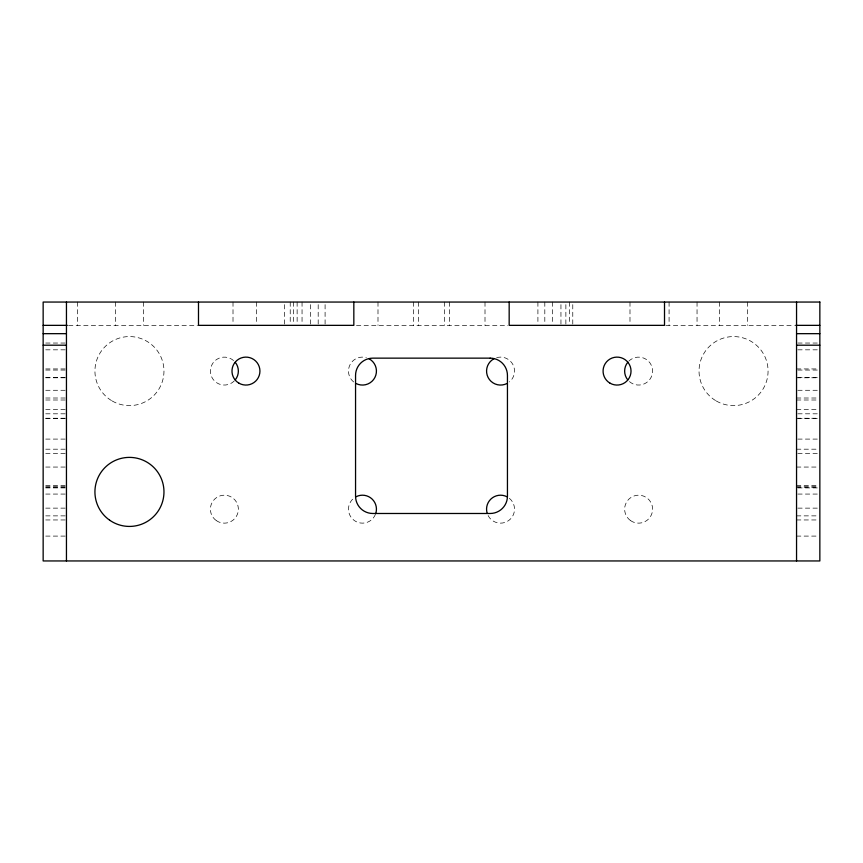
<?xml version="1.0" encoding="UTF-8"?>
<svg xmlns="http://www.w3.org/2000/svg" width="863" height="863" viewBox="0 0 863 863"><rect width="100%" height="100%" fill="white"/><g stroke="black" fill="none" stroke-linecap="round" stroke-linejoin="round"><path stroke-width="0.65" stroke-dasharray="4.32 3.24" d="M68.598 325.351L197.519 325.351M356.505 325.351L507.832 325.351M665.848 325.351L794.402 325.351M45.739 343.043L65.157 343.043M797.844 343.043L818.556 343.043M45.739 349.828L65.157 349.828M797.844 349.828L818.556 349.828M45.739 368.933L66.451 368.933M796.549 368.933L818.556 368.933M45.739 370.054L65.157 370.054M797.844 370.054L818.556 370.054M45.739 377.563L65.157 377.563M797.844 377.563L818.556 377.563M45.739 377.789L66.451 377.789M796.549 377.789L818.556 377.789M45.739 390.281L65.157 390.281M797.844 390.281L818.556 390.281M45.739 398.016L66.451 398.016M796.549 398.016L818.556 398.016M45.739 400.001L66.451 400.001M796.549 400.001L818.556 400.001M45.739 409.494L66.451 409.494M796.549 409.494L818.556 409.494M45.739 413.809L65.157 413.809M797.844 413.809L818.556 413.809M45.739 418.242L66.451 418.242M796.549 418.242L818.556 418.242M45.739 418.555L65.157 418.555M797.844 418.555L818.556 418.555M45.739 439.094L65.157 439.094M797.844 439.094L818.556 439.094M45.739 449.192L66.451 449.192M796.549 449.192L818.556 449.192M45.739 453.507L66.451 453.507M797.844 453.507L818.556 453.507M45.739 467.056L66.451 467.056M796.549 467.056L818.556 467.056M45.739 485.438L66.451 485.438M796.549 485.438L818.556 485.438M45.739 486.301L66.451 486.301M796.549 486.301L818.556 486.301M45.739 487.595L66.451 487.595M796.549 487.595L818.556 487.595M45.739 487.908L65.157 487.908M797.844 487.908L818.556 487.908M45.739 494.068L65.157 494.068M797.844 494.068L818.556 494.068M45.739 508.134L65.157 508.134M797.844 508.134L818.556 508.134M45.739 515.869L66.451 515.869M796.549 515.869L818.556 515.869M45.739 519.958L66.451 519.958M796.549 519.958L818.556 519.958M45.739 536.096L66.451 536.096M796.549 536.096L818.556 536.096M747.531 302.05L747.531 325.351M719.569 302.05L719.569 325.351M697.045 302.05L697.045 325.351M669.084 302.05L669.084 325.351M629.99 302.05L629.99 324.057M572.773 304.639L572.773 324.057M569.58 302.05L569.58 324.057M565.869 304.639L565.869 324.057M560.95 304.639L560.95 324.057M552.32 302.05L552.32 324.057M544.812 302.05L544.812 324.057M537.908 302.05L537.908 324.057M485.006 302.05L485.006 325.351M449.623 302.05L449.623 325.351M444.445 302.05L444.445 325.351M418.555 302.05L418.555 325.351M413.377 302.05L413.377 325.351M377.994 302.05L377.994 325.351M325.092 304.639L325.092 324.057M318.188 304.639L318.188 324.057M310.68 304.639L310.68 324.057M302.05 302.05L302.05 324.057M297.131 302.05L297.131 324.057M293.42 302.05L293.42 324.057M290.227 302.05L290.227 324.057M284.531 304.639L284.531 324.057M256.57 302.05L256.57 324.057M233.01 302.05L233.01 324.057M143.431 302.05L143.431 325.351M115.469 302.05L115.469 325.351M77.67 302.05L77.67 325.351M375.459 514.316A13.981 13.981 0 0 1 354.186 520.443A13.981 13.981 0 0 1 353.647 498.318M628.739 361.209A13.981 13.981 0 0 1 648.501 361.209A13.981 13.981 0 0 1 648.501 380.971A13.981 13.981 0 0 1 628.739 380.971M496.689 357.649A13.981 13.981 0 0 1 509.353 381.942M234.261 380.971A13.981 13.981 0 0 1 214.499 380.971A13.981 13.981 0 0 1 214.499 361.209A13.981 13.981 0 0 1 234.261 361.209M353.647 381.942A13.981 13.981 0 0 1 366.311 357.649M509.353 498.318A13.981 13.981 0 0 1 508.814 520.443A13.981 13.981 0 0 1 487.541 514.316M716.29 400.982A34.52 34.52 0 0 0 768.07 371.09A34.52 34.52 0 0 0 716.29 341.198A34.52 34.52 0 0 0 716.29 400.982M112.19 400.982A34.52 34.52 0 0 0 163.97 371.09A34.52 34.52 0 0 0 112.19 341.198A34.52 34.52 0 0 0 112.19 400.982M216.333 520.605A13.981 13.981 0 0 0 238.307 510.421A13.981 13.981 0 0 0 218.512 496.484A13.981 13.981 0 0 0 216.333 520.605M630.573 520.605A13.981 13.981 0 0 0 652.547 510.421A13.981 13.981 0 0 0 632.752 496.484A13.981 13.981 0 0 0 630.573 520.605"/><path stroke-width="1.29" d="M43.15 325.351L67.249 325.351M795.751 325.351L819.85 325.351M43.15 333.668L66.451 333.668M796.549 333.668L819.85 333.668M43.15 345.2L66.451 345.2M796.549 345.2L819.85 345.2M796.549 302.05L796.549 560.95M664.51 302.05L664.51 325.351L509.17 325.351L509.17 302.05M353.83 302.05L353.83 325.351L198.49 325.351L198.49 302.05M66.451 302.05L66.451 560.95M356.041 496.754A13.981 13.981 0 0 1 375.901 513.021M627.768 379.903A13.981 13.981 0 0 1 627.768 362.277M506.959 383.506A13.981 13.981 0 0 1 488.124 377.509A13.981 13.981 0 0 1 494.121 358.674M235.232 362.277A13.981 13.981 0 0 1 235.232 379.903M368.879 358.674A13.981 13.981 0 0 1 374.876 377.509A13.981 13.981 0 0 1 356.041 383.506M487.099 513.021A13.981 13.981 0 0 1 506.959 496.754M819.85 302.05L43.15 302.05L43.15 560.95L819.85 560.95L819.85 302.05M490.184 358.145L372.816 358.145A17.26 17.26 0 0 0 355.556 375.405L355.556 496.225A17.26 17.26 0 0 0 372.816 513.485L490.184 513.485A17.26 17.26 0 0 0 507.444 496.225L507.444 375.405A17.26 17.26 0 0 0 490.184 358.145M238.965 383.194A13.981 13.981 0 0 0 259.936 371.09A13.981 13.981 0 0 0 238.965 358.986A13.981 13.981 0 0 0 238.965 383.194M610.055 383.194A13.981 13.981 0 0 0 631.026 371.09A13.981 13.981 0 0 0 610.055 358.986A13.981 13.981 0 0 0 610.055 383.194M109.569 520.13A34.52 34.52 0 0 0 163.83 495.017A34.52 34.52 0 0 0 114.941 460.583A34.52 34.52 0 0 0 109.569 520.13"/></g></svg>
